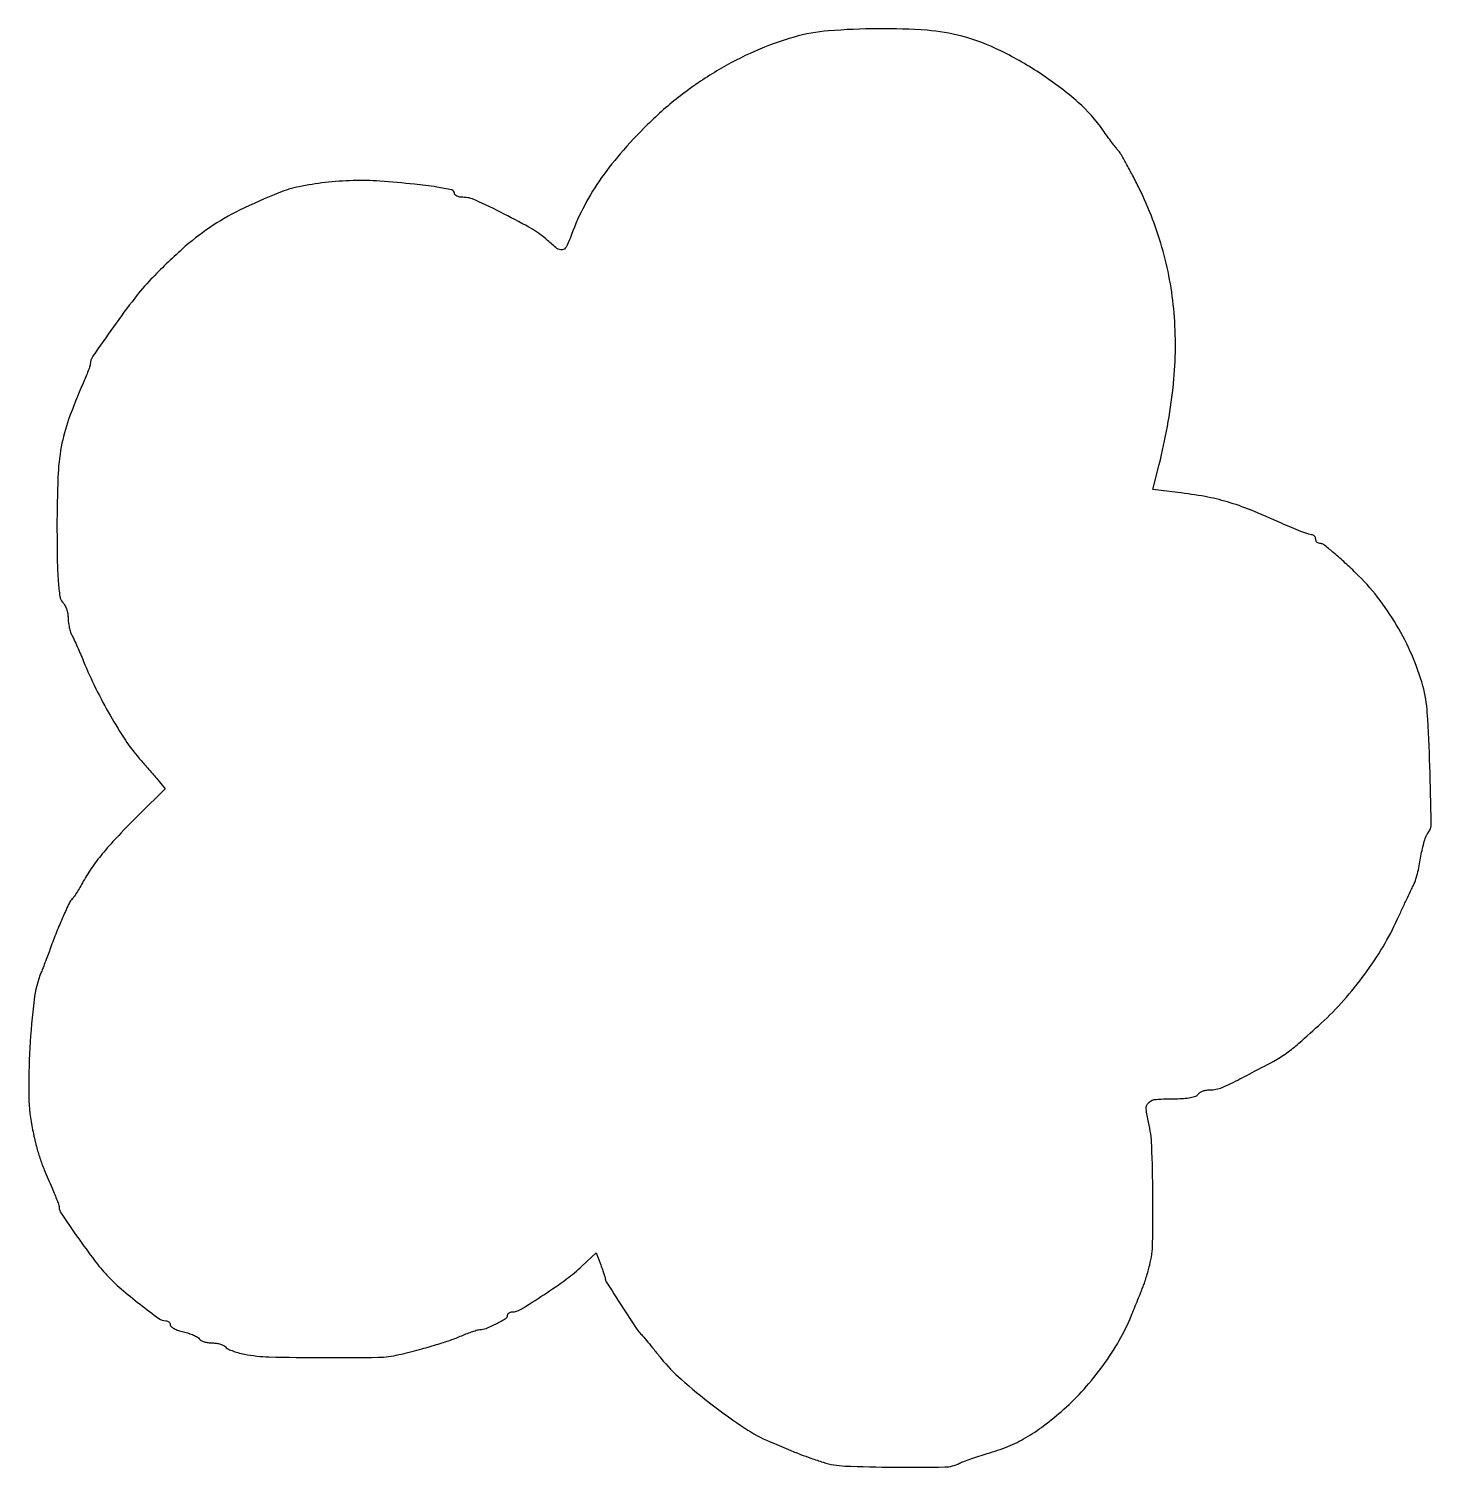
# Model space of a CAD drawing. Extents: x 0.9 to 27.6, y 0.8 to 28.3.
import ezdxf

# ---------------------------------------------------------------- set-up
doc = ezdxf.new("R2010")
doc.units = 0

msp = doc.modelspace()

# ---------------------------------------------------------------- linework, layer by layer
msp.add_lwpolyline([(15.451667, 28.116027, 0.034648), (14.707844, 27.847901, 0.030808), (13.977207, 27.470455, 0.030265), (13.285439, 26.99826, 0.030506), (12.657667, 26.44716, 0.018827), (12.137785, 25.891008, 0.028998), (11.73616, 25.369303, 0.031818), (11.425194, 24.843978, 0.030863), (11.179843, 24.278167, -0.037352), (11.103559, 24.108314, -0.25086), (11.028937, 24.059164, -0.189503), (10.931438, 24.087592, -0.021309), (10.751802, 24.239168, 0.055543), (10.461741, 24.451778, 0.012638), (9.925065, 24.742375, 0.009775), (9.374593, 25.009269, 0.108397), (9.137257, 25.061333, -0.044649), (9.075019, 25.066902, -0.064498), (9.022428, 25.083592, -0.084387), (8.986874, 25.10815, -0.202173), (8.974667, 25.137107, 0.348866), (8.924223, 25.200605, 0.016752), (8.640231, 25.25659, 0.016502), (8.213339, 25.311593, 0.004807), (7.552904, 25.368214, 0.025752), (7.044987, 25.380618, 0.021789), (6.509064, 25.342693, 0.022516), (6.012597, 25.26296, 0.044366), (5.630333, 25.147662, 0.018528), (4.880367, 24.813946, 0.034667), (4.305894, 24.481181, 0.03457), (3.781874, 24.071586, 0.018315), (3.189212, 23.497839, 0.026777), (2.879158, 23.138167, 0.009591), (2.475457, 22.594509, 0.004415), (2.079765, 22.029219, 0.151617), (2.032, 21.875322, -0.086082), (2.026537, 21.843828, -0.004855), (1.992158, 21.75057, -0.007336), (1.948324, 21.640045, -0.005305), (1.896367, 21.518129, 0.016428), (1.619416, 20.825963, 0.041881), (1.478438, 20.304517, 0.035736), (1.414638, 19.720929, 0.009363), (1.397, 18.779066, 0.004373), (1.402491, 18.151256, 0.014031), (1.421537, 17.733449, 0.01543), (1.451527, 17.447426, 0.163964), (1.502833, 17.343966, -0.073519), (1.543414, 17.289305, -0.038642), (1.577578, 17.211681, -0.03741), (1.600873, 17.125015, -0.046982), (1.608667, 17.042251, 0.0329), (1.614315, 16.95651, 0.022719), (1.631447, 16.860723, 0.022981), (1.656466, 16.769744, 0.042793), (1.686216, 16.699351, -0.012596), (1.725194, 16.620718, -0.003538), (1.782064, 16.496037, -0.003565), (1.84438, 16.354109, -0.00375), (1.903608, 16.213667, 0.016783), (2.13971, 15.692214, 0.015668), (2.415387, 15.175445, 0.016382), (2.701204, 14.71358, 0.030634), (2.966488, 14.363282, -0.00006), (3.038447, 14.279441, -0.000033), (3.12663, 14.176661, -0.000033), (3.216177, 14.072263, -0.000052), (3.292706, 13.983012), (3.463007, 13.784357), (2.978657, 13.305678, 0.006853), (2.573437, 12.894075, 0.016415), (2.287472, 12.575206, 0.021336), (2.073849, 12.297416, 0.025986), (1.899321, 12.019615, -0.005544), (1.833231, 11.904203, -0.007205), (1.770009, 11.80005, -0.005549), (1.715004, 11.714436, -0.063263), (1.688922, 11.684, 0.098568), (1.632948, 11.608566, 0.005725), (1.512583, 11.346411, 0.009189), (1.38659, 11.048909, 0.009741), (1.274156, 10.752667, -0.002532), (1.22845, 10.626801, -0.002117), (1.17869, 10.49364, -0.002136), (1.132147, 10.372249, -0.005844), (1.097891, 10.287, 0.068876), (0.959959, 9.760531, 0.015878), (0.8801, 8.844385, 0.016778), (0.8599, 7.911259, 0.050929), (0.931819, 7.281333, 0.007079), (1.006215, 6.963035, 0.019646), (1.070387, 6.742408, 0.017807), (1.155122, 6.51588, 0.004977), (1.303701, 6.167871, -0.006096), (1.355651, 6.045431, -0.008208), (1.399491, 5.93329, -0.005913), (1.433393, 5.838783, -0.083342), (1.439333, 5.803392, 0.1508), (1.474156, 5.690558, 0.003546), (1.793249, 5.229881, 0.008385), (2.112473, 4.791729, 0.026243), (2.346918, 4.512757, 0.026233), (2.618128, 4.251356, 0.013792), (2.980225, 3.954358, 0.007918), (3.342298, 3.682786, 0.158225), (3.472066, 3.640667, -0.091723), (3.504108, 3.634739, -0.095922), (3.531344, 3.617772, -0.099464), (3.549571, 3.592464, -0.10687), (3.556, 3.562727, 0.229902), (3.572363, 3.529021, 0.045372), (3.630327, 3.491357, 0.039729), (3.712118, 3.456186, 0.027631), (3.809029, 3.429213, -0.023326), (3.909436, 3.402196, -0.027053), (4.001919, 3.367006, -0.027635), (4.075745, 3.329233, -0.122871), (4.110359, 3.295486, 0.135391), (4.142765, 3.265413, 0.044007), (4.203713, 3.240291, 0.04013), (4.279594, 3.223099, 0.035661), (4.360333, 3.217333, -0.034401), (4.440944, 3.211781, -0.039279), (4.516438, 3.19521, -0.043007), (4.576915, 3.171017, -0.138556), (4.608552, 3.142021, 0.14227), (4.645035, 3.109069, 0.022324), (4.734921, 3.070291, 0.023287), (4.848104, 3.033274, 0.018441), (4.973382, 3.003591, 0.043069), (5.438817, 2.952335, 0.005137), (6.476257, 2.938512, 0.004483), (7.522589, 2.944702, 0.055659), (7.916333, 2.994612, 0.004992), (8.311087, 3.094264, 0.00879), (8.634881, 3.185565, 0.010585), (8.9005, 3.2717, 0.018872), (9.114462, 3.355302, -0.009549), (9.222193, 3.399728, -0.011449), (9.325258, 3.437249, -0.01023), (9.413034, 3.464959, -0.071452), (9.457416, 3.471333, 0.096982), (9.58016, 3.495367, 0.022546), (9.771928, 3.583734, 0.016456), (9.9557, 3.686479, 0.260059), (9.990006, 3.7465, -0.137943), (9.99709, 3.770717, -0.098934), (10.016538, 3.791347, -0.084973), (10.045438, 3.805239, -0.069751), (10.0794, 3.81, 0.138638), (10.235799, 3.854216, 0.007264), (10.680011, 4.136171, 0.01235), (11.115241, 4.437002, 0.032707), (11.40575, 4.679164), (11.677834, 4.937908), (11.765584, 4.707109, -0.00508), (11.799195, 4.615925, -0.006898), (11.827557, 4.532908, -0.004781), (11.84963, 4.463003, -0.074207), (11.853333, 4.438186, 0.143642), (11.869778, 4.382124, 0.000838), (12.16703, 3.92075, 0.00176), (12.45327, 3.481498, 0.060013), (12.533298, 3.386667, -0.030838), (12.56315, 3.355206, -0.001239), (12.664033, 3.234219, -0.002173), (12.782588, 3.090049, -0.001536), (12.914538, 2.927142, 0.042697), (13.300208, 2.523846, 0.016907), (13.892876, 2.036108, 0.016789), (14.513217, 1.59212, 0.046227), (14.986, 1.336755, 0.001867), (15.346682, 1.184639, 0.006921), (15.575807, 1.092715, 0.009184), (15.772727, 1.020984, 0.005578), (16.008011, 0.943065, 0.067595), (16.419536, 0.870872, 0.007747), (17.362451, 0.849007, 0.005664), (18.326971, 0.852516, 0.116616), (18.606649, 0.923081, -0.028132), (18.687652, 0.959555, -0.007231), (18.822399, 1.009105, -0.007339), (18.978019, 1.061235, -0.007401), (19.134667, 1.108622, 0.026407), (19.529861, 1.24476, 0.034899), (19.871924, 1.411824, 0.031876), (20.210066, 1.637165, 0.017413), (20.595751, 1.953144, 0.030518), (20.981146, 2.336095, 0.025205), (21.344076, 2.787512, 0.025542), (21.653868, 3.264831, 0.034863), (21.879117, 3.725333, 0.000101), (21.943262, 3.88362, 0.000097), (22.008244, 4.044156, 0.000096), (22.065512, 4.185791, 0.000351), (22.101758, 4.275667, 0.014132), (22.132366, 4.358391, 0.006148), (22.168547, 4.469871, 0.006078), (22.204122, 4.589361, 0.008052), (22.233419, 4.699, 0.056445), (22.289649, 5.121743, 0.007042), (22.29464, 6.049167, 0.007371), (22.272931, 6.975049, 0.050744), (22.209698, 7.425112, -0.037901), (22.166403, 7.684763, -0.24288), (22.215143, 7.804329, -0.162428), (22.357633, 7.862093, -0.015776), (22.734928, 7.874, 0.021318), (22.880088, 7.880192, 0.028261), (23.010961, 7.898871, 0.028152), (23.114279, 7.925755, 0.178451), (23.156333, 7.958667, -0.111983), (23.188244, 7.991143, -0.050144), (23.241901, 8.018463, -0.046179), (23.306962, 8.037062, -0.046572), (23.374146, 8.043333, 0.046604), (23.496934, 8.054803, 0.047689), (23.614488, 8.088808, 0.02273), (23.78058, 8.163447, 0.002883), (24.13, 8.342509, 0.005378), (24.599276, 8.592865, 0.02858), (24.845962, 8.746832, 0.027071), (25.079045, 8.931211, 0.004508), (25.50398, 9.313333, 0.025906), (25.935382, 9.751532, 0.023421), (26.334766, 10.24648, 0.023596), (26.682995, 10.772318, 0.027509), (26.961126, 11.303, -0.001457), (27.055344, 11.508084, -0.001651), (27.146928, 11.704213, -0.001502), (27.225809, 11.870395, -0.009142), (27.268433, 11.955469, 0.045033), (27.30127, 12.034735, 0.012498), (27.338206, 12.164287, 0.012511), (27.372831, 12.313695, 0.012813), (27.399633, 12.463469, -0.015261), (27.426577, 12.60989, -0.016972), (27.46163, 12.749241, -0.016515), (27.499276, 12.865404, -0.080072), (27.532772, 12.92582, 0.172494), (27.602253, 13.132432, 0.003727), (27.575568, 14.213815, 0.007743), (27.526657, 15.240329, 0.051355), (27.442155, 15.745574, 0.035361), (27.235957, 16.330291, 0.031593), (26.942715, 16.903473, 0.031514), (26.578695, 17.436636, 0.034696), (26.161151, 17.901868, 0.007655), (25.934827, 18.114702, 0.011242), (25.728926, 18.294165, 0.006776), (25.552448, 18.437128, 0.168394), (25.494156, 18.457333, -0.088707), (25.458207, 18.463762, -0.094903), (25.427658, 18.482204, -0.099952), (25.407222, 18.5097, -0.110429), (25.4, 18.542, 0.096242), (25.393722, 18.574316, 0.097244), (25.375809, 18.601796, 0.098575), (25.349073, 18.620194, 0.101907), (25.317648, 18.626667, -0.086716), (25.264454, 18.635962, -0.005531), (25.115799, 18.691417, -0.007974), (24.939514, 18.762661, -0.005842), (24.746148, 18.847095, 0.009636), (24.156109, 19.099425, 0.024233), (23.714789, 19.253744, 0.027151), (23.291018, 19.354596, 0.015218), (22.767172, 19.433189), (22.293344, 19.489595), (22.414672, 19.968297, 0.034398), (22.679578, 21.428577, 0.045805), (22.705376, 22.776238, 0.048826), (22.489286, 24.035235, 0.048582), (22.032977, 25.230667, 0.004603), (21.90578, 25.480494, 0.006064), (21.784948, 25.705801, 0.004492), (21.67999, 25.891961, 0.057121), (21.632333, 25.956442, -0.021933), (21.587308, 26.009172, -0.004567), (21.513275, 26.105805, -0.004786), (21.429371, 26.219673, -0.004504), (21.345923, 26.337442, 0.060426), (20.870134, 26.871077, 0.033582), (20.177756, 27.402687, 0.033084), (19.397261, 27.85114, 0.046999), (18.649112, 28.13398, 0.04993), (17.992231, 28.24521, 0.018397), (17.051662, 28.274541, 0.018415), (16.110723, 28.234583, 0.0494)], format="xyb", close=True)

doc.saveas('drawing.dxf')
